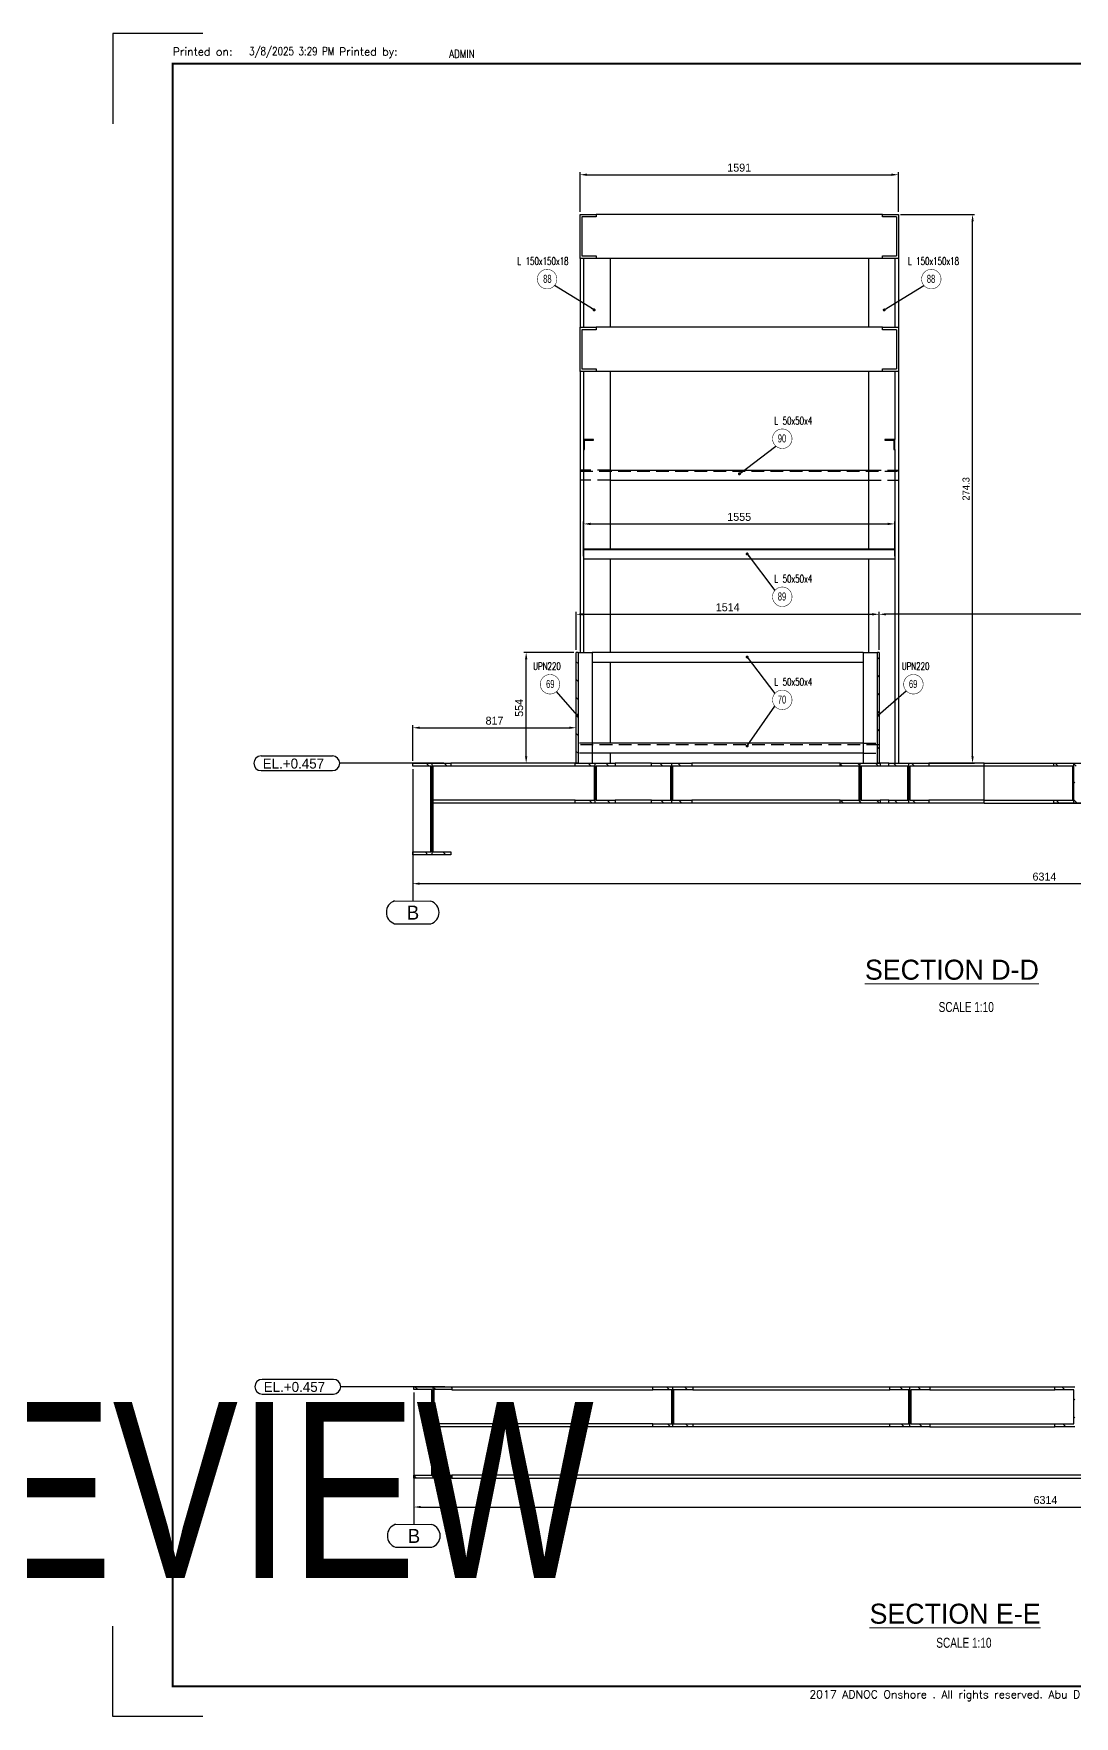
# Model space of a CAD drawing. Header units: millimetres. Extents: x 0 to 16187, y -20471 to 6290.
# Drawn here: x 14089 to 14609, y 5080 to 5921 of the extents above; entities that cross this region are included whole.
import ezdxf
from ezdxf.enums import TextEntityAlignment as Align

# ---------------------------------------------------------------- set-up
doc = ezdxf.new("R2018")
doc.units = ezdxf.units.MM
doc.header["$PDSIZE"] = -1
doc.linetypes.add('DASHED2', pattern=[9.525, 6.35, -3.175])
doc.linetypes.add('HIDDEN', pattern=[9.525, 6.35, -3.175])
doc.layers.add('BORDER1', color=3, linetype='Continuous')
doc.layers.add('BORDER2', color=7, linetype='Continuous')
doc.styles.add('MtXpl_txt_shx', font='txt.shx', dxfattribs={"height": 0.2})
doc.styles.add('ROMANC', font='ROMANC', dxfattribs={"height": 5})
doc.styles.add('ROMAND-1', font='ic-romand.shx')
doc.styles.add('ROMANS', font='ROMANS.shx', dxfattribs={"width": 0.8})
doc.styles.add('ROMANT', font='ROMANT', dxfattribs={"height": 4})
doc.styles.add('SLDTEXTSTYLE0', font='TXT', dxfattribs={"width": 0.75})
doc.styles.add('SLDTEXTSTYLE2', font='TXT', dxfattribs={"width": 0.686449})
doc.dimstyles.new('AM_ISO', dxfattribs={"dimtxt": 3.5, "dimasz": 3.5, "dimexe": 1, "dimexo": 1, "dimgap": 1.5, "dimtad": 1, "dimdsep": 46, "dimtxsty": 'Standard', "dimcen": 0, "dimclrd": 1, "dimclre": 1, "dimclrt": 1, "dimadec": 0, "dimazin": 2, "dimtp": 0.1, "dimtm": 0.1, "dimtfac": 0.71, "dimtdec": 3, "dimtmove": 0, "dimatfit": 3, "dimfxl": 1, "dimlwd": -1, "dimlwe": -1, "dimarcsym": 1})
doc.dimstyles.new('AM_ISO$7', dxfattribs={"dimtxt": 3.5, "dimasz": 3.5, "dimexe": 1, "dimexo": 1, "dimgap": 1.5, "dimtad": 1, "dimtoh": 1, "dimdsep": 46, "dimtxsty": 'Standard', "dimcen": 0, "dimclrd": 1, "dimclre": 1, "dimclrt": 1, "dimadec": 0, "dimazin": 2, "dimtp": 0.1, "dimtm": 0.1, "dimtfac": 0.71, "dimtdec": 3, "dimtmove": 0, "dimatfit": 3, "dimfxl": 1, "dimlwd": -1, "dimlwe": -1, "dimarcsym": 1})
pattern_1 = [(135, (16280.2664, 3651.8845), (-4.490128, -4.490128), [])]
pattern_2 = [(135, (16280.772, 2723.4276), (-4.490128, -4.490128), [])]

# ---------------------------------------------------------------- blocks, each defined once
blk = doc.blocks.new('*D3336')
at = {"color": 1, "linetype": 'ByBlock'}
for p, q in [((14278.77, 5558.07), (14278.77, 5575.84)), ((14360.47, 5558.07), (14360.47, 5575.84)), ((14282.27, 5574.59), (14356.97, 5574.59))]:
    blk.add_line(p, q, dxfattribs=at)
at = {"color": 1}
for points in [[(14282.27, 5575.17), (14282.27, 5574.01), (14278.77, 5574.59)], [(14356.97, 5574.01), (14356.97, 5575.17), (14360.47, 5574.59)]]:
    blk.add_solid(points, dxfattribs=at)
at = {"layer": 'Defpoints', "color": 0}
for p in [(14360.47, 5574.59), (14278.77, 5556.82), (14360.47, 5556.82)]:
    blk.add_point(p, dxfattribs=at)
at = {"color": 1, "insert": (14319.62, 5578.09), "char_height": 4, "attachment_point": 5}
blk.add_mtext('817', dxfattribs=at)
blk = doc.blocks.new('*D3337')
at = {"color": 1, "linetype": 'ByBlock'}
for p, q in [((14359.22, 5612.22), (14334.2, 5612.22)), ((14335.45, 5560.32), (14335.45, 5608.72)), ((14359.22, 5556.82), (14334.2, 5556.82))]:
    blk.add_line(p, q, dxfattribs=at)
at = {"color": 1}
for points in [[(14336.03, 5608.72), (14334.86, 5608.72), (14335.45, 5612.22)], [(14334.86, 5560.32), (14336.03, 5560.32), (14335.45, 5556.82)]]:
    blk.add_solid(points, dxfattribs=at)
at = {"layer": 'Defpoints', "color": 0}
for p in [(14335.45, 5612.22), (14360.47, 5612.22), (14360.47, 5556.82)]:
    blk.add_point(p, dxfattribs=at)
at = {"color": 1, "insert": (14331.95, 5584.52), "char_height": 4, "attachment_point": 5, "rotation": 90}
blk.add_mtext('554', dxfattribs=at)
blk = doc.blocks.new('*D3338')
at = {"color": 1, "linetype": 'ByBlock'}
for p, q in [((14360.47, 5613.47), (14360.47, 5632.53)), ((14363.97, 5631.28), (14508.37, 5631.28)), ((14511.87, 5613.47), (14511.87, 5632.53))]:
    blk.add_line(p, q, dxfattribs=at)
at = {"color": 1}
for points in [[(14363.97, 5631.86), (14363.97, 5630.69), (14360.47, 5631.28)], [(14508.37, 5630.69), (14508.37, 5631.86), (14511.87, 5631.28)]]:
    blk.add_solid(points, dxfattribs=at)
at = {"layer": 'Defpoints', "color": 0}
for p in [(14511.87, 5631.28), (14360.47, 5612.22), (14511.87, 5612.22)]:
    blk.add_point(p, dxfattribs=at)
at = {"color": 1, "insert": (14436.17, 5634.78), "char_height": 4, "attachment_point": 5}
blk.add_mtext('1514', dxfattribs=at)
blk = doc.blocks.new('A$7E9318A251333')
at = {"color": 1}
blk.add_line((13.2, 77.37), (13.2, 11.43), dxfattribs=at)
at = {"color": 1, "ltscale": 0.2}
blk.add_line((4.15, 11.48), (22.25, 11.39), dxfattribs=at)
at = {"color": 1, "linetype": 'Continuous', "lineweight": 25}
blk.add_line((4.14, 0.09), (22.29, 0.01), dxfattribs=at)
at = {"color": 1, "ltscale": 0.2}
for centre, radius, start, end in [((5.98, 5.79), 5.98, 107.86898, 252.02455), ((20.4, 5.69), 5.99, 287.96509, 71.9697)]:
    blk.add_arc(centre, radius, start, end, dxfattribs=at)
at = {"color": 1, "linetype": 'Continuous', "lineweight": 25}
blk.add_text('B', height=7, rotation=359.95368, dxfattribs=at).set_placement((10.17, 2.17))
blk = doc.blocks.new('A$7E9319A1D3A3DF')
at = {"color": 7, "linetype": 'Continuous', "lineweight": 25}
for p, q in [((3.67, 7.35), (39.25, 7.35)), ((3.67, 0), (39.25, 0))]:
    blk.add_line(p, q, dxfattribs=at)
blk.add_line((94.91, 3.67), (42.92, 3.67))
for centre, start, end in [((3.67, 3.67), 90, 270), ((39.25, 3.67), 270, 90)]:
    blk.add_arc(centre, 3.67, start, end, dxfattribs=at)
blk.add_text('EL.+0.457', height=5, dxfattribs=at).set_placement((4.45, 1.05))
blk = doc.blocks.new('*D3339')
at = {"color": 1, "linetype": 'ByBlock'}
for p, q in [((14278.77, 5509.87), (14278.77, 5495.41)), ((14910.17, 5509.87), (14910.17, 5495.41)), ((14282.27, 5496.66), (14906.67, 5496.66))]:
    blk.add_line(p, q, dxfattribs=at)
at = {"color": 1}
for points in [[(14282.27, 5497.25), (14282.27, 5496.08), (14278.77, 5496.66)], [(14906.67, 5496.08), (14906.67, 5497.25), (14910.17, 5496.66)]]:
    blk.add_solid(points, dxfattribs=at)
at = {"layer": 'Defpoints', "color": 0}
for p in [(14278.77, 5511.12), (14910.17, 5511.12), (14910.17, 5496.66)]:
    blk.add_point(p, dxfattribs=at)
at = {"color": 1, "insert": (14594.47, 5500.16), "char_height": 4, "attachment_point": 5}
blk.add_mtext('6314', dxfattribs=at)
blk = doc.blocks.new('*D3340')
at = {"color": 1, "linetype": 'ByBlock'}
for p, q in [((14279.27, 5198.3), (14279.27, 5183.85)), ((14910.67, 5198.3), (14910.67, 5183.85)), ((14282.77, 5185.1), (14907.17, 5185.1))]:
    blk.add_line(p, q, dxfattribs=at)
at = {"color": 1}
for points in [[(14282.77, 5185.69), (14282.77, 5184.52), (14279.27, 5185.1)], [(14907.17, 5184.52), (14907.17, 5185.69), (14910.67, 5185.1)]]:
    blk.add_solid(points, dxfattribs=at)
at = {"layer": 'Defpoints', "color": 0}
for p in [(14279.27, 5199.55), (14910.67, 5199.55), (14910.67, 5185.1)]:
    blk.add_point(p, dxfattribs=at)
at = {"color": 1, "insert": (14594.97, 5188.6), "char_height": 4, "attachment_point": 5}
blk.add_mtext('6314', dxfattribs=at)
blk = doc.blocks.new('*D3363')
at = {"color": 1, "linetype": 'ByBlock'}
for p, q in [((14522.47, 5831.12), (14559.55, 5831.12)), ((14558.55, 5560.32), (14558.55, 5827.62)), ((14522.47, 5556.82), (14559.55, 5556.82))]:
    blk.add_line(p, q, dxfattribs=at)
at = {"color": 1}
for points in [[(14559.13, 5827.62), (14557.97, 5827.62), (14558.55, 5831.12)], [(14557.97, 5560.32), (14559.13, 5560.32), (14558.55, 5556.82)]]:
    blk.add_solid(points, dxfattribs=at)
at = {"layer": 'Defpoints', "color": 0}
for p in [(14521.47, 5831.12), (14558.55, 5831.12), (14521.47, 5556.82)]:
    blk.add_point(p, dxfattribs=at)
at = {"color": 1, "insert": (14555.3, 5693.97), "char_height": 3.5, "attachment_point": 5, "rotation": 90}
blk.add_mtext('274.3', dxfattribs=at)
blk = doc.blocks.new('*D3377')
at = {"color": 1, "linetype": 'ByBlock'}
for p, q in [((14511.87, 5613.47), (14511.87, 5632.53)), ((14906.67, 5631.28), (14515.37, 5631.28)), ((14910.17, 5558.07), (14910.17, 5632.53))]:
    blk.add_line(p, q, dxfattribs=at)
at = {"color": 1}
for points in [[(14515.37, 5631.86), (14515.37, 5630.69), (14511.87, 5631.28)], [(14906.67, 5630.69), (14906.67, 5631.86), (14910.17, 5631.28)]]:
    blk.add_solid(points, dxfattribs=at)
at = {"layer": 'Defpoints', "color": 0}
for p in [(14511.87, 5631.28), (14511.87, 5612.22), (14910.17, 5556.82)]:
    blk.add_point(p, dxfattribs=at)
at = {"color": 1, "insert": (14711.02, 5634.78), "char_height": 4, "attachment_point": 5}
blk.add_mtext('3983', dxfattribs=at)
blk = doc.blocks.new('*D3653')
at = {"color": 1, "linetype": 'ByBlock'}
for p, q in [((14364.17, 5660.27), (14364.17, 5677.71)), ((14519.67, 5660.27), (14519.67, 5677.71)), ((14367.67, 5676.46), (14516.17, 5676.46))]:
    blk.add_line(p, q, dxfattribs=at)
at = {"color": 1}
for points in [[(14367.67, 5677.05), (14367.67, 5675.88), (14364.17, 5676.46)], [(14516.17, 5675.88), (14516.17, 5677.05), (14519.67, 5676.46)]]:
    blk.add_solid(points, dxfattribs=at)
at = {"layer": 'Defpoints', "color": 0}
for p in [(14519.67, 5676.46), (14364.17, 5659.02), (14519.67, 5659.02)]:
    blk.add_point(p, dxfattribs=at)
at = {"color": 1, "insert": (14441.92, 5679.96), "char_height": 4, "attachment_point": 5}
blk.add_mtext('1555', dxfattribs=at)
blk = doc.blocks.new('*D3654')
at = {"color": 1, "linetype": 'ByBlock'}
for p, q in [((14362.37, 5832.37), (14362.37, 5852.24)), ((14365.87, 5850.99), (14517.97, 5850.99)), ((14521.47, 5832.37), (14521.47, 5852.24))]:
    blk.add_line(p, q, dxfattribs=at)
at = {"color": 1}
for points in [[(14365.87, 5851.58), (14365.87, 5850.41), (14362.37, 5850.99)], [(14517.97, 5850.41), (14517.97, 5851.58), (14521.47, 5850.99)]]:
    blk.add_solid(points, dxfattribs=at)
at = {"layer": 'Defpoints', "color": 0}
for p in [(14521.47, 5850.99), (14362.37, 5831.12), (14521.47, 5831.12)]:
    blk.add_point(p, dxfattribs=at)
at = {"color": 1, "insert": (14441.92, 5854.49), "char_height": 4, "attachment_point": 5}
blk.add_mtext('1591', dxfattribs=at)
blk = doc.blocks.new('*U609')
at = {"layer": 'BORDER1', "color": 154, "true_color": 0x1859a9, "const_width": 1}
blk.add_lwpolyline([(1.81, 811), (1144, 811), (1144, 0), (0, 0), (0, 811)], close=True, dxfattribs=at)
at = {"layer": 'BORDER2'}
for points in [[(15, 826), (-30, 826), (-30, 781)], [(15, -15), (-30, -15), (-30, 30)]]:
    blk.add_lwpolyline(points, dxfattribs=at)
at = {"layer": 'BORDER2', "style": 'ROMANS'}
blk.add_text('Printed on:                 Printed by:', height=4, dxfattribs=at).set_placement((0, 815))
at = {"layer": 'BORDER2', "color": 154, "true_color": 0x1859a9, "style": 'ROMANS'}
blk.add_text('2017 ADNOC Onshore . All rights reserved. Abu Dhabi Company for Onshore Petroleum Operations Ltd. Restricted Circulation', height=4, dxfattribs=at).set_placement((489.5, -2), align=Align.TOP_CENTER)
at = {"layer": 'BORDER2', "char_height": 4, "attachment_point": 7, "style": 'ROMANS'}
for s, insert in [('3/8/2025 3:29 PM', (38.14, 813.89)), ('ADMIN', (138.14, 813.89))]:
    blk.add_mtext(s, dxfattribs=dict(at, insert=insert))
at = {"layer": 'BORDER2', "flags": 8}
for tag, height, style, p in [('REV-A', 3.24, 'ROMANS', (986.93, 140.25)), ('RE-A', 8.06, 'ROMANT', (1084.63, 7.17))]:
    blk.add_attdef(tag, text='', height=height, dxfattribs=dict(at, style=style)).set_placement(p, align=Align.CENTER)
at = {"layer": 'BORDER2', "style": 'ROMANS', "width": 3.830216}
blk.add_attdef('DATE-A', text='', height=3.24, dxfattribs=at).set_placement((995.51, 140.25), (1008.51, 140.25), align=Align.FIT)
at = {"layer": 'BORDER2'}
for tag, height, style, p in [('DRN-A', 3.24, 'ROMANS', (1018.38, 140.25)), ('CHD-A', 3.24, 'ROMANS', (1032.35, 140.25)), ('APD-A', 3.24, 'ROMANS', (1046.64, 140.25)), ('CONS_CONT_VEND', 4.2, 'ROMANC', (1061.39, 72.83))]:
    blk.add_attdef(tag, text='', height=height, dxfattribs=dict(at, style=style)).set_placement(p, align=Align.CENTER)
at = {"layer": 'BORDER2', "style": 'ROMANS', "width": 0.8}
for tag, p, height in [('1:X', (997.23, 122.55), 3.5), ('LOC', (1042.74, 122.55), 3.5), ('PROJ_NO', (1118.64, 122.55), 3.5), ('CONS_DRG_NO', (1011, 63), 3)]:
    blk.add_attdef(tag, p, '', height=height, dxfattribs=at)
at = {"layer": 'BORDER2', "lineweight": 30, "width": 0.8, "flags": 104}
blk.add_attdef('COMMENTS-A', text='', height=2.2, dxfattribs=at).set_placement((1055.21, 142.07), align=Align.MIDDLE_LEFT)
at = {"layer": 'BORDER2', "style": 'ROMANS', "width": 0.8}
for tag, p in [('PROJECT_TITLE_1', (1061.07, 55.35)), ('PROJECT_TITLE_2', (1061.07, 49.3))]:
    blk.add_attdef(tag, text='', height=3.5, dxfattribs=at).set_placement(p, align=Align.MIDDLE)
at = {"layer": 'BORDER2', "style": 'ROMANT', "width": 0.8}
for tag, p in [('DRG_TITLE_1', (1061.07, 36.31)), ('DRG_TITLE_2', (1061.07, 28.31)), ('DRG_TITLE_3', (1061.07, 20.31))]:
    blk.add_attdef(tag, text='', height=5, dxfattribs=at).set_placement(p, align=Align.CENTER)
at = {"layer": 'BORDER2', "style": 'ROMANT'}
for tag, p in [('AR', (995, 7.17)), ('PA', (1011.74, 7.17)), ('DC', (1028.45, 7.17)), ('TS', (1120.84, 7.17))]:
    blk.add_attdef(tag, p, '', height=8.06, dxfattribs=at)
for tag, p in [('SRNO', (1074.7, 7.17)), ('SH', (1115.8, 7.18))]:
    blk.add_attdef(tag, text='', height=8.06, dxfattribs=at).set_placement(p, align=Align.RIGHT)
at = {"layer": 'BORDER2', "style": 'ROMANS', "flags": 2}
blk.add_attdef('TB_VERSION', text='', height=2, dxfattribs=at).set_placement((1, -1), align=Align.TOP_LEFT)

msp = doc.modelspace()

# ---------------------------------------------------------------- hatches: boundary and pattern name
at = {"linetype": 'Continuous', "lineweight": 18}
h = msp.add_hatch(dxfattribs=at)
h.set_pattern_fill('ANSI31', scale=2, angle=90, style=0)
h.set_pattern_definition(pattern_1)
h.paths.add_polyline_path([(14361.36717, 5556.81509), (14361.36717, 5612.21509), (14360.46717, 5612.21509), (14360.46717, 5556.81509)], flags=0)
h = msp.add_hatch(dxfattribs=at)
h.set_pattern_fill('ANSI31', scale=2, angle=90, style=0)
h.set_pattern_definition(pattern_1)
h.paths.add_polyline_path([(14511.86717, 5556.81509), (14511.86717, 5612.21509), (14510.96717, 5612.21509), (14510.96717, 5556.81509)], flags=0)
h = msp.add_hatch(dxfattribs=at)
h.set_pattern_fill('ANSI31', scale=2, angle=90, style=0)
h.set_pattern_definition(pattern_1)
h.paths.add_polyline_path([(14278.76717, 5511.11509), (14288.28717, 5511.11509), (14288.28717, 5556.81509), (14278.76717, 5556.81509), (14278.76717, 5555.36509), (14287.83717, 5555.36509), (14287.83717, 5512.56509), (14278.76717, 5512.56509)], flags=0)
h = msp.add_hatch(dxfattribs=at)
h.set_pattern_fill('ANSI31', scale=2, angle=90, style=0)
h.set_pattern_definition(pattern_1)
h.paths.add_polyline_path([(14297.80717, 5511.11509), (14297.80717, 5512.56509), (14288.73717, 5512.56509), (14288.73717, 5555.36509), (14297.80717, 5555.36509), (14297.80717, 5556.81509), (14288.28717, 5556.81509), (14288.28717, 5511.11509)], flags=0)
h = msp.add_hatch(dxfattribs=at)
h.set_pattern_fill('ANSI31', scale=2, angle=90, style=0)
h.set_pattern_definition(pattern_1)
h.paths.add_polyline_path([(14359.96717, 5536.81509), (14369.96717, 5536.81509), (14369.96717, 5556.81509), (14359.96717, 5556.81509), (14359.96717, 5555.31509), (14369.51717, 5555.31509), (14369.51717, 5538.31509), (14359.96717, 5538.31509)], flags=0)
h = msp.add_hatch(dxfattribs=at)
h.set_pattern_fill('ANSI31', scale=2, angle=90, style=0)
h.set_pattern_definition(pattern_1)
h.paths.add_polyline_path([(14369.96717, 5536.81509), (14379.96717, 5536.81509), (14379.96717, 5538.31509), (14370.41717, 5538.31509), (14370.41717, 5555.31509), (14379.96717, 5555.31509), (14379.96717, 5556.81509), (14369.96717, 5556.81509)], flags=0)
h = msp.add_hatch(dxfattribs=at)
h.set_pattern_fill('ANSI31', scale=2, angle=90, style=0)
h.set_pattern_definition(pattern_1)
h.paths.add_polyline_path([(14407.71717, 5555.31509), (14407.71717, 5538.31509), (14398.16717, 5538.31509), (14398.16717, 5536.81509), (14408.16717, 5536.81509), (14408.16717, 5556.81509), (14398.16717, 5556.81509), (14398.16717, 5555.31509)], flags=0)
h = msp.add_hatch(dxfattribs=at)
h.set_pattern_fill('ANSI31', scale=2, angle=90, style=0)
h.set_pattern_definition(pattern_1)
h.paths.add_polyline_path([(14418.16717, 5556.81509), (14408.16717, 5556.81509), (14408.16717, 5536.81509), (14418.16717, 5536.81509), (14418.16717, 5538.31509), (14408.61717, 5538.31509), (14408.61717, 5555.31509), (14418.16717, 5555.31509)], flags=0)
h = msp.add_hatch(dxfattribs=at)
h.set_pattern_fill('ANSI31', scale=2, angle=90, style=0)
h.set_pattern_definition(pattern_1)
h.paths.add_polyline_path([(14502.36717, 5556.81509), (14492.36717, 5556.81509), (14492.36717, 5555.31509), (14501.91717, 5555.31509), (14501.91717, 5538.31509), (14492.36717, 5538.31509), (14492.36717, 5536.81509), (14502.36717, 5536.81509)], flags=0)
h = msp.add_hatch(dxfattribs=at)
h.set_pattern_fill('ANSI31', scale=2, angle=90, style=0)
h.set_pattern_definition(pattern_1)
h.paths.add_polyline_path([(14512.36717, 5556.81509), (14502.36717, 5556.81509), (14502.36717, 5536.81509), (14512.36717, 5536.81509), (14512.36717, 5538.31509), (14502.81717, 5538.31509), (14502.81717, 5555.31509), (14512.36717, 5555.31509)], flags=0)
h = msp.add_hatch(dxfattribs=at)
h.set_pattern_fill('ANSI31', scale=2, angle=90, style=0)
h.set_pattern_definition(pattern_1)
h.paths.add_polyline_path([(14526.21717, 5555.31509), (14526.21717, 5538.31509), (14516.66717, 5538.31509), (14516.66717, 5536.81509), (14526.66717, 5536.81509), (14526.66717, 5556.81509), (14516.66717, 5556.81509), (14516.66717, 5555.31509)], flags=0)
h = msp.add_hatch(dxfattribs=at)
h.set_pattern_fill('ANSI31', scale=2, angle=90, style=0)
h.set_pattern_definition(pattern_1)
h.paths.add_polyline_path([(14536.66717, 5556.81509), (14526.66717, 5556.81509), (14526.66717, 5536.81509), (14536.66717, 5536.81509), (14536.66717, 5538.31509), (14527.11717, 5538.31509), (14527.11717, 5555.31509), (14536.66717, 5555.31509)], flags=0)
h = msp.add_hatch(dxfattribs=at)
h.set_pattern_fill('ANSI31', scale=2, angle=90, style=0)
h.set_pattern_definition(pattern_1)
h.paths.add_polyline_path([(14608.71717, 5555.31509), (14608.71717, 5538.31509), (14599.16717, 5538.31509), (14599.16717, 5536.81509), (14609.16717, 5536.81509), (14609.16717, 5556.81509), (14599.16717, 5556.81509), (14599.16717, 5555.31509)], flags=0)
h = msp.add_hatch(dxfattribs=at)
h.set_pattern_fill('ANSI31', scale=2, angle=90, style=0)
h.set_pattern_definition(pattern_1)
h.paths.add_polyline_path([(14619.16717, 5556.81509), (14609.16717, 5556.81509), (14609.16717, 5536.81509), (14619.16717, 5536.81509), (14619.16717, 5538.31509), (14609.61717, 5538.31509), (14609.61717, 5555.31509), (14619.16717, 5555.31509)], flags=0)
h = msp.add_hatch(dxfattribs=at)
h.set_pattern_fill('ANSI31', scale=2, angle=90, style=0)
h.set_pattern_definition(pattern_2)
h.paths.add_polyline_path([(14279.27249, 5199.55457), (14288.79249, 5199.55457), (14288.79249, 5245.25457), (14279.27249, 5245.25457), (14279.27249, 5243.80457), (14288.34249, 5243.80457), (14288.34249, 5201.00457), (14279.27249, 5201.00457)], flags=0)
h = msp.add_hatch(dxfattribs=at)
h.set_pattern_fill('ANSI31', scale=2, angle=90, style=0)
h.set_pattern_definition(pattern_2)
h.paths.add_polyline_path([(14298.31249, 5199.55457), (14298.31249, 5201.00457), (14289.24249, 5201.00457), (14289.24249, 5243.80457), (14298.31249, 5243.80457), (14298.31249, 5245.25457), (14288.79249, 5245.25457), (14288.79249, 5199.55457)], flags=0)
h = msp.add_hatch(dxfattribs=at)
h.set_pattern_fill('ANSI31', scale=2, angle=90, style=0)
h.set_pattern_definition(pattern_2)
h.paths.add_polyline_path([(14408.22249, 5243.75457), (14408.22249, 5226.75457), (14398.67249, 5226.75457), (14398.67249, 5225.25457), (14408.67249, 5225.25457), (14408.67249, 5245.25457), (14398.67249, 5245.25457), (14398.67249, 5243.75457)], flags=0)
h = msp.add_hatch(dxfattribs=at)
h.set_pattern_fill('ANSI31', scale=2, angle=90, style=0)
h.set_pattern_definition(pattern_2)
h.paths.add_polyline_path([(14418.67249, 5245.25457), (14408.67249, 5245.25457), (14408.67249, 5225.25457), (14418.67249, 5225.25457), (14418.67249, 5226.75457), (14409.12249, 5226.75457), (14409.12249, 5243.75457), (14418.67249, 5243.75457)], flags=0)
h = msp.add_hatch(dxfattribs=at)
h.set_pattern_fill('ANSI31', scale=2, angle=90, style=0)
h.set_pattern_definition(pattern_2)
h.paths.add_polyline_path([(14526.72249, 5243.75457), (14526.72249, 5226.75457), (14517.17249, 5226.75457), (14517.17249, 5225.25457), (14527.17249, 5225.25457), (14527.17249, 5245.25457), (14517.17249, 5245.25457), (14517.17249, 5243.75457)], flags=0)
h = msp.add_hatch(dxfattribs=at)
h.set_pattern_fill('ANSI31', scale=2, angle=90, style=0)
h.set_pattern_definition(pattern_2)
h.paths.add_polyline_path([(14537.17249, 5245.25457), (14527.17249, 5245.25457), (14527.17249, 5225.25457), (14537.17249, 5225.25457), (14537.17249, 5226.75457), (14527.62249, 5226.75457), (14527.62249, 5243.75457), (14537.17249, 5243.75457)], flags=0)
h = msp.add_hatch(dxfattribs=at)
h.set_pattern_fill('ANSI31', scale=2, angle=90, style=0)
h.set_pattern_definition(pattern_2)
h.paths.add_polyline_path([(14609.22249, 5243.75457), (14609.22249, 5226.75457), (14599.67249, 5226.75457), (14599.67249, 5225.25457), (14609.67249, 5225.25457), (14609.67249, 5245.25457), (14599.67249, 5245.25457), (14599.67249, 5243.75457)], flags=0)

# ---------------------------------------------------------------- linework, layer by layer
at = {"color": 7, "linetype": 'Continuous', "lineweight": 25}
for p, q in [((14362.36717, 5831.11509), (14370.36717, 5831.11509)), ((14362.36717, 5809.11509), (14362.36717, 5831.11509)), ((14370.36717, 5829.86509), (14363.26717, 5829.86509)), ((14363.26717, 5829.86509), (14363.26717, 5810.36509)), ((14370.36717, 5831.11509), (14370.36717, 5829.86509)), ((14513.46717, 5831.11509), (14370.36717, 5831.11509)), ((14513.46717, 5829.86509), (14513.46717, 5831.11509)), ((14513.46717, 5831.11509), (14521.46717, 5831.11509)), ((14520.56717, 5829.86509), (14513.46717, 5829.86509)), ((14520.56717, 5829.86509), (14520.56717, 5810.36509)), ((14521.46717, 5831.11509), (14521.46717, 5809.11509)), ((14370.36717, 5809.11509), (14362.36717, 5809.11509)), ((14362.36717, 5809.11509), (14362.36717, 5774.71509)), ((14363.26717, 5810.36509), (14370.36717, 5810.36509)), ((14364.16717, 5809.11509), (14364.16717, 5774.71509)), ((14370.36717, 5810.36509), (14370.36717, 5809.11509)), ((14513.46717, 5809.11509), (14370.36717, 5809.11509)), ((14377.36717, 5809.11509), (14377.36717, 5774.71509)), ((14506.46717, 5809.11509), (14506.46717, 5774.71509)), ((14513.46717, 5810.36509), (14520.56717, 5810.36509)), ((14513.46717, 5809.11509), (14513.46717, 5810.36509)), ((14521.46717, 5809.11509), (14513.46717, 5809.11509)), ((14519.66717, 5809.11509), (14519.66717, 5774.71509)), ((14521.46717, 5809.11509), (14521.46717, 5774.71509)), ((14362.36717, 5774.71509), (14370.36717, 5774.71509)), ((14362.36717, 5752.71509), (14362.36717, 5774.71509)), ((14370.36717, 5773.46509), (14363.26717, 5773.46509)), ((14363.26717, 5773.46509), (14363.26717, 5753.96509)), ((14370.36717, 5774.71509), (14370.36717, 5773.46509)), ((14513.46717, 5774.71509), (14370.36717, 5774.71509)), ((14513.46717, 5773.46509), (14513.46717, 5774.71509)), ((14513.46717, 5774.71509), (14521.46717, 5774.71509)), ((14520.56717, 5773.46509), (14513.46717, 5773.46509)), ((14520.56717, 5773.46509), (14520.56717, 5753.96509)), ((14521.46717, 5774.71509), (14521.46717, 5752.71509)), ((14370.36717, 5752.71509), (14362.36717, 5752.71509)), ((14362.36717, 5752.71509), (14362.36717, 5612.21509)), ((14363.26717, 5753.96509), (14370.36717, 5753.96509)), ((14364.16717, 5752.71509), (14364.16717, 5718.71509)), ((14370.36717, 5753.96509), (14370.36717, 5752.71509)), ((14513.46717, 5752.71509), (14370.36717, 5752.71509)), ((14377.36717, 5752.71509), (14377.36717, 5664.01509)), ((14506.46717, 5752.71509), (14506.46717, 5664.01509)), ((14513.46717, 5753.96509), (14520.56717, 5753.96509)), ((14513.46717, 5752.71509), (14513.46717, 5753.96509)), ((14521.46717, 5752.71509), (14513.46717, 5752.71509)), ((14519.66717, 5752.71509), (14519.66717, 5718.71509)), ((14521.46717, 5752.71509), (14521.46717, 5556.81509)), ((14369.16717, 5718.71509), (14364.16717, 5718.71509)), ((14364.16717, 5718.71509), (14364.16717, 5713.71509)), ((14364.16717, 5713.71509), (14364.56717, 5713.71509)), ((14364.16717, 5713.71509), (14364.16717, 5612.21509)), ((14364.56717, 5718.31509), (14369.16717, 5718.31509)), ((14364.56717, 5713.71509), (14364.56717, 5718.31509)), ((14369.16717, 5718.31509), (14369.16717, 5718.71509)), ((14519.66717, 5718.71509), (14514.66717, 5718.71509)), ((14514.66717, 5718.71509), (14514.66717, 5718.31509)), ((14514.66717, 5718.31509), (14519.26717, 5718.31509)), ((14519.26717, 5718.31509), (14519.26717, 5713.71509)), ((14519.26717, 5713.71509), (14519.66717, 5713.71509)), ((14519.66717, 5713.71509), (14519.66717, 5718.71509)), ((14519.66717, 5713.71509), (14519.66717, 5556.81509)), ((14376.86717, 5703.31509), (14505.96717, 5703.31509)), ((14377.36717, 5703.31509), (14506.46717, 5703.31509)), ((14377.36717, 5698.31509), (14506.46717, 5698.31509)), ((14364.16717, 5664.01509), (14519.66717, 5664.01509)), ((14364.16717, 5663.61509), (14519.66717, 5663.61509)), ((14364.16717, 5659.01509), (14519.66717, 5659.01509)), ((14377.36717, 5659.01509), (14377.36717, 5612.21509)), ((14506.46717, 5659.01509), (14506.46717, 5612.21509)), ((14360.46717, 5556.81509), (14360.46717, 5612.21509)), ((14361.36717, 5612.21509), (14360.46717, 5612.21509)), ((14361.36717, 5612.21509), (14361.36717, 5556.81509)), ((14361.36717, 5612.21509), (14368.46717, 5612.21509)), ((14368.46717, 5612.21509), (14368.46717, 5556.81509)), ((14503.86717, 5612.21509), (14368.46717, 5612.21509)), ((14503.86717, 5612.21509), (14503.86717, 5556.81509)), ((14503.86717, 5612.21509), (14510.96717, 5612.21509)), ((14510.96717, 5556.81509), (14510.96717, 5612.21509)), ((14511.86717, 5612.21509), (14510.96717, 5612.21509)), ((14511.86717, 5612.21509), (14511.86717, 5556.81509)), ((14503.86717, 5607.21509), (14368.46717, 5607.21509)), ((14377.36717, 5607.21509), (14377.36717, 5566.81509)), ((14503.86717, 5566.81509), (14368.46717, 5566.81509)), ((14503.86717, 5561.81509), (14368.46717, 5561.81509)), ((14377.36717, 5561.81509), (14377.36717, 5556.81509)), ((14278.76717, 5555.36509), (14278.76717, 5556.81509)), ((14278.76717, 5556.81509), (14288.28717, 5556.81509)), ((14287.83717, 5555.36509), (14278.76717, 5555.36509)), ((14287.83717, 5512.56509), (14287.83717, 5555.36509)), ((14288.28717, 5556.81509), (14288.28717, 5511.11509)), ((14288.28717, 5556.81509), (14297.80717, 5556.81509)), ((14297.80717, 5555.36509), (14288.73717, 5555.36509)), ((14288.73717, 5555.36509), (14288.73717, 5512.56509)), ((14297.80717, 5555.31509), (14288.73717, 5555.31509)), ((14297.80717, 5556.81509), (14297.80717, 5555.36509)), ((14359.96717, 5556.81509), (14297.80717, 5556.81509)), ((14297.80717, 5555.31509), (14297.80717, 5555.36509)), ((14359.96717, 5555.31509), (14297.80717, 5555.31509)), ((14359.96717, 5555.31509), (14359.96717, 5556.81509)), ((14359.96717, 5556.81509), (14369.96717, 5556.81509)), ((14369.51717, 5555.31509), (14359.96717, 5555.31509)), ((14361.36717, 5556.81509), (14360.46717, 5556.81509)), ((14369.51717, 5538.31509), (14369.51717, 5555.31509)), ((14369.96717, 5536.81509), (14369.96717, 5556.81509)), ((14369.96717, 5556.81509), (14379.96717, 5556.81509)), ((14379.96717, 5555.31509), (14370.41717, 5555.31509)), ((14370.41717, 5555.31509), (14370.41717, 5538.31509)), ((14379.96717, 5556.81509), (14379.96717, 5555.31509)), ((14398.16717, 5556.81509), (14379.96717, 5556.81509)), ((14398.16717, 5555.31509), (14379.96717, 5555.31509)), ((14398.16717, 5555.31509), (14398.16717, 5556.81509)), ((14398.16717, 5556.81509), (14408.16717, 5556.81509)), ((14407.71717, 5555.31509), (14398.16717, 5555.31509)), ((14407.71717, 5538.31509), (14407.71717, 5555.31509)), ((14408.16717, 5536.81509), (14408.16717, 5556.81509)), ((14408.16717, 5556.81509), (14418.16717, 5556.81509)), ((14418.16717, 5555.31509), (14408.61717, 5555.31509)), ((14408.61717, 5555.31509), (14408.61717, 5538.31509)), ((14418.16717, 5556.81509), (14418.16717, 5555.31509)), ((14492.36717, 5556.81509), (14418.16717, 5556.81509)), ((14492.36717, 5555.31509), (14418.16717, 5555.31509)), ((14492.36717, 5555.31509), (14492.36717, 5556.81509)), ((14492.36717, 5556.81509), (14502.36717, 5556.81509)), ((14501.91717, 5555.31509), (14492.36717, 5555.31509)), ((14501.91717, 5538.31509), (14501.91717, 5555.31509)), ((14502.36717, 5536.81509), (14502.36717, 5556.81509)), ((14502.36717, 5556.81509), (14512.36717, 5556.81509)), ((14512.36717, 5555.31509), (14502.81717, 5555.31509)), ((14502.81717, 5555.31509), (14502.81717, 5538.31509)), ((14511.86717, 5556.81509), (14510.96717, 5556.81509)), ((14512.36717, 5556.81509), (14512.36717, 5555.31509)), ((14516.66717, 5556.81509), (14512.36717, 5556.81509)), ((14516.66717, 5555.31509), (14512.36717, 5555.31509)), ((14516.66717, 5555.31509), (14516.66717, 5556.81509)), ((14516.66717, 5556.81509), (14526.66717, 5556.81509)), ((14526.21717, 5555.31509), (14516.66717, 5555.31509)), ((14526.21717, 5538.31509), (14526.21717, 5555.31509)), ((14526.66717, 5556.81509), (14536.66717, 5556.81509)), ((14526.66717, 5536.81509), (14526.66717, 5556.81509)), ((14536.66717, 5555.31509), (14527.11717, 5555.31509)), ((14527.11717, 5555.31509), (14527.11717, 5538.31509)), ((14536.66717, 5556.81509), (14536.66717, 5555.31509)), ((14564.26717, 5556.81509), (14536.66717, 5556.81509)), ((14564.26717, 5555.31509), (14536.66717, 5555.31509)), ((14564.26717, 5555.31509), (14564.26717, 5556.81509)), ((14564.26717, 5538.31509), (14564.26717, 5555.31509)), ((14599.16717, 5555.31509), (14599.16717, 5556.81509)), ((14599.16717, 5556.81509), (14609.16717, 5556.81509)), ((14608.71717, 5555.31509), (14599.16717, 5555.31509)), ((14608.71717, 5538.31509), (14608.71717, 5555.31509)), ((14609.16717, 5556.81509), (14619.16717, 5556.81509)), ((14609.16717, 5536.81509), (14609.16717, 5556.81509)), ((14359.96717, 5538.31509), (14288.73717, 5538.31509)), ((14359.96717, 5536.81509), (14288.73717, 5536.81509)), ((14359.96717, 5536.81509), (14359.96717, 5538.31509)), ((14359.96717, 5538.31509), (14369.51717, 5538.31509)), ((14369.96717, 5536.81509), (14359.96717, 5536.81509)), ((14379.96717, 5536.81509), (14369.96717, 5536.81509)), ((14370.41717, 5538.31509), (14379.96717, 5538.31509)), ((14379.96717, 5538.31509), (14379.96717, 5536.81509)), ((14398.16717, 5538.31509), (14379.96717, 5538.31509)), ((14398.16717, 5536.81509), (14379.96717, 5536.81509)), ((14398.16717, 5536.81509), (14398.16717, 5538.31509)), ((14398.16717, 5538.31509), (14407.71717, 5538.31509)), ((14408.16717, 5536.81509), (14398.16717, 5536.81509)), ((14418.16717, 5536.81509), (14408.16717, 5536.81509)), ((14408.61717, 5538.31509), (14418.16717, 5538.31509)), ((14418.16717, 5538.31509), (14418.16717, 5536.81509)), ((14492.36717, 5538.31509), (14418.16717, 5538.31509)), ((14492.36717, 5536.81509), (14418.16717, 5536.81509)), ((14492.36717, 5538.31509), (14501.91717, 5538.31509)), ((14492.36717, 5536.81509), (14492.36717, 5538.31509)), ((14502.36717, 5536.81509), (14492.36717, 5536.81509)), ((14512.36717, 5536.81509), (14502.36717, 5536.81509)), ((14502.81717, 5538.31509), (14512.36717, 5538.31509)), ((14512.36717, 5538.31509), (14512.36717, 5536.81509)), ((14516.66717, 5538.31509), (14512.36717, 5538.31509)), ((14516.66717, 5536.81509), (14512.36717, 5536.81509)), ((14516.66717, 5538.31509), (14526.21717, 5538.31509)), ((14516.66717, 5536.81509), (14516.66717, 5538.31509)), ((14526.66717, 5536.81509), (14516.66717, 5536.81509)), ((14536.66717, 5536.81509), (14526.66717, 5536.81509)), ((14527.11717, 5538.31509), (14536.66717, 5538.31509)), ((14536.66717, 5538.31509), (14536.66717, 5536.81509)), ((14564.26717, 5538.31509), (14536.66717, 5538.31509)), ((14564.26717, 5536.81509), (14536.66717, 5536.81509)), ((14564.26717, 5536.81509), (14564.26717, 5538.31509)), ((14599.16717, 5536.81509), (14599.16717, 5538.31509)), ((14599.16717, 5538.31509), (14608.71717, 5538.31509)), ((14609.16717, 5536.81509), (14599.16717, 5536.81509)), ((14619.16717, 5536.81509), (14609.16717, 5536.81509)), ((14278.76717, 5511.11509), (14278.76717, 5512.56509)), ((14278.76717, 5512.56509), (14287.83717, 5512.56509)), ((14288.28717, 5511.11509), (14278.76717, 5511.11509)), ((14297.80717, 5511.11509), (14288.28717, 5511.11509)), ((14288.73717, 5512.56509), (14297.80717, 5512.56509)), ((14297.80717, 5512.56509), (14297.80717, 5511.11509)), ((14279.27249, 5243.80457), (14279.27249, 5245.25457)), ((14279.27249, 5245.25457), (14288.79249, 5245.25457)), ((14288.34249, 5243.80457), (14279.27249, 5243.80457)), ((14288.34249, 5201.00457), (14288.34249, 5243.80457)), ((14288.79249, 5245.25457), (14288.79249, 5199.55457)), ((14288.79249, 5245.25457), (14298.31249, 5245.25457)), ((14298.31249, 5243.80457), (14289.24249, 5243.80457)), ((14289.24249, 5243.80457), (14289.24249, 5201.00457)), ((14298.31249, 5245.25457), (14298.31249, 5243.80457)), ((14398.67249, 5243.75457), (14398.67249, 5245.25457)), ((14398.67249, 5245.25457), (14408.67249, 5245.25457)), ((14408.22249, 5243.75457), (14398.67249, 5243.75457)), ((14408.22249, 5226.75457), (14408.22249, 5243.75457)), ((14408.67249, 5225.25457), (14408.67249, 5245.25457)), ((14408.67249, 5245.25457), (14418.67249, 5245.25457)), ((14418.67249, 5243.75457), (14409.12249, 5243.75457)), ((14409.12249, 5243.75457), (14409.12249, 5226.75457)), ((14418.67249, 5245.25457), (14418.67249, 5243.75457)), ((14517.17249, 5243.75457), (14517.17249, 5245.25457)), ((14517.17249, 5245.25457), (14527.17249, 5245.25457)), ((14526.72249, 5243.75457), (14517.17249, 5243.75457)), ((14526.72249, 5226.75457), (14526.72249, 5243.75457)), ((14527.17249, 5245.25457), (14537.17249, 5245.25457)), ((14527.17249, 5225.25457), (14527.17249, 5245.25457)), ((14537.17249, 5243.75457), (14527.62249, 5243.75457)), ((14527.62249, 5243.75457), (14527.62249, 5226.75457)), ((14537.17249, 5245.25457), (14537.17249, 5243.75457)), ((14599.67249, 5243.75457), (14599.67249, 5245.25457)), ((14599.67249, 5245.25457), (14609.67249, 5245.25457)), ((14609.22249, 5243.75457), (14599.67249, 5243.75457)), ((14609.22249, 5226.75457), (14609.22249, 5243.75457)), ((14398.67249, 5226.75457), (14408.22249, 5226.75457)), ((14398.67249, 5225.25457), (14398.67249, 5226.75457)), ((14408.67249, 5225.25457), (14398.67249, 5225.25457)), ((14418.67249, 5225.25457), (14408.67249, 5225.25457)), ((14409.12249, 5226.75457), (14418.67249, 5226.75457)), ((14418.67249, 5226.75457), (14418.67249, 5225.25457)), ((14517.17249, 5225.25457), (14517.17249, 5226.75457)), ((14517.17249, 5226.75457), (14526.72249, 5226.75457)), ((14527.17249, 5225.25457), (14517.17249, 5225.25457)), ((14537.17249, 5225.25457), (14527.17249, 5225.25457)), ((14527.62249, 5226.75457), (14537.17249, 5226.75457)), ((14537.17249, 5226.75457), (14537.17249, 5225.25457)), ((14599.67249, 5226.75457), (14609.22249, 5226.75457)), ((14599.67249, 5225.25457), (14599.67249, 5226.75457)), ((14609.67249, 5225.25457), (14599.67249, 5225.25457)), ((14279.27249, 5199.55457), (14279.27249, 5201.00457)), ((14279.27249, 5201.00457), (14288.34249, 5201.00457)), ((14288.79249, 5199.55457), (14279.27249, 5199.55457)), ((14298.31249, 5199.55457), (14288.79249, 5199.55457)), ((14289.24249, 5201.00457), (14298.31249, 5201.00457)), ((14298.31249, 5201.00457), (14298.31249, 5199.55457))]:
    msp.add_line(p, q, dxfattribs=at)
at = {"color": 2, "linetype": 'HIDDEN'}
for p, q in [((14377.36717, 5703.31509), (14362.36717, 5703.31509)), ((14362.36717, 5702.81509), (14521.46717, 5702.81509)), ((14506.46717, 5703.31509), (14521.46717, 5703.31509)), ((14377.36717, 5698.31509), (14362.36717, 5698.31509)), ((14506.46717, 5698.31509), (14521.46717, 5698.31509))]:
    msp.add_line(p, q, dxfattribs=at)
at = {"color": 2, "linetype": 'DASHED2'}
for p, q in [((14368.46717, 5566.81509), (14360.46717, 5566.81509)), ((14511.86717, 5566.01509), (14360.46717, 5566.01509)), ((14368.46717, 5561.81509), (14360.46717, 5561.81509)), ((14503.86717, 5566.81509), (14511.86717, 5566.81509)), ((14503.86717, 5561.81509), (14511.86717, 5561.81509))]:
    msp.add_line(p, q, dxfattribs=at)
for p, q in [((14564.26717, 5556.81509), (14727.16717, 5556.81509)), ((14599.16717, 5555.31509), (14564.26717, 5555.31509)), ((14564.26717, 5538.31509), (14599.16717, 5538.31509)), ((14564.26717, 5536.81509), (14727.16717, 5536.81509)), ((14298.31249, 5245.25457), (14599.67249, 5245.25457)), ((14298.31249, 5243.80457), (14298.31249, 5243.75457)), ((14298.31249, 5243.75457), (14398.67249, 5243.75457)), ((14418.67249, 5243.75457), (14517.17249, 5243.75457)), ((14537.17249, 5243.75457), (14599.67249, 5243.75457)), ((14398.67249, 5226.75457), (14289.24249, 5226.75457)), ((14398.67249, 5225.25457), (14289.24249, 5225.25457)), ((14418.67249, 5226.75457), (14517.17249, 5226.75457)), ((14517.17249, 5225.25457), (14418.67249, 5225.25457)), ((14537.17249, 5226.75457), (14599.67249, 5226.75457)), ((14537.17249, 5225.25457), (14599.67249, 5225.25457)), ((14891.63249, 5201.00457), (14298.31249, 5201.00457)), ((14298.31249, 5199.55457), (14891.63249, 5199.55457))]:
    msp.add_line(p, q)
at = {"color": 4}
for points in [[(14350.78035, 5798.80607, 0.25, 0.25, 1), (14341.03035, 5798.80607, 0.25, 0.25, 1)], [(14533.054, 5798.80607, 0.25, 0.25, -1), (14542.804, 5798.80607, 0.25, 0.25, -1)], [(14458.56749, 5719.03815, 0.25, 0.25, -1), (14468.31749, 5719.03815, 0.25, 0.25, -1)], [(14458.56749, 5640.03907, 0.25, 0.25, -1), (14468.31749, 5640.03907, 0.25, 0.25, -1)], [(14458.56749, 5588.52321, 0.25, 0.25, -1), (14468.31749, 5588.52321, 0.25, 0.25, -1)]]:
    msp.add_lwpolyline(points, format="xyseb", close=True, dxfattribs=at)
at = {"color": 4, "const_width": 0.25}
for points in [[(14352.24053, 5596.32149, 1), (14342.49053, 5596.32149, 1)], [(14524.10306, 5596.32149, -1), (14533.85306, 5596.32149, -1)]]:
    msp.add_lwpolyline(points, format="xyb", close=True, dxfattribs=at)

# ---------------------------------------------------------------- block references
for name, p in [('A$7E9319A1D3A3DF', (14199.34242, 5553.14009)), ('A$7E9318A251333', (14265.56567, 5476.54529)), ('A$7E9319A1D3A3DF', (14199.84774, 5241.57957)), ('A$7E9318A251333', (14266.07099, 5164.98477))]:
    msp.add_blockref(name, p)
at = {"layer": 'BORDER1'}
ref = msp.add_blockref('*U609', (12341.21526, 5095.49056), dxfattribs=at)
lines = msp.add_mtext('\\W0.80000;ISSUED FOR REVIEW\\P', dxfattribs={"layer": 'BORDER2', "insert": (13396.42523, 5237.56499), "char_height": 88, "attachment_point": 1})
ref.add_attrib('COMMENTS-A', '', (13396.42523, 5237.56499), dxfattribs={"flags": 104}).embed_mtext(lines)
msp.add_blockref('*U609', (14158.80044, 5095.49056), dxfattribs=at)

# ---------------------------------------------------------------- texts
at = {"color": 4, "style": 'MtXpl_txt_shx', "width": 0.6875}
for s, p in [('L 150x150x18', (14331.00371, 5805.94719)), ('L 150x150x18', (14526.19001, 5805.94719)), ('L 50x50x4', (14459.4329, 5726.17927)), ('L 50x50x4', (14459.4329, 5647.18019)), ('L 50x50x4', (14459.4329, 5595.66433))]:
    msp.add_text(s, height=3.75, dxfattribs=at).set_placement(p)
at = {"color": 4, "style": 'SLDTEXTSTYLE2', "width": 0.686449}
for s, p in [('88', (14346.03853, 5798.96045)), ('88', (14537.79582, 5798.96045)), ('90', (14463.30931, 5719.19253)), ('89', (14463.30931, 5640.19345)), ('70', (14463.30931, 5588.67759))]:
    msp.add_text(s, height=4, dxfattribs=at).set_placement(p, align=Align.MIDDLE_CENTER)
at = {"color": 4, "lineweight": 25, "style": 'MtXpl_txt_shx', "width": 0.6875}
for p in [(14338.95754, 5603.46261), (14523.20636, 5603.46261)]:
    msp.add_text('UPN220', height=3.75, dxfattribs=at).set_placement(p)
at = {"color": 4, "lineweight": 25, "style": 'SLDTEXTSTYLE2', "width": 0.686449}
for p in [(14347.49871, 5596.47587), (14528.84488, 5596.47587)]:
    msp.add_text('69', height=4, dxfattribs=at).set_placement(p, align=Align.MIDDLE_CENTER)
at = {"color": 7, "lineweight": 0, "style": 'ROMAND-1'}
for s, p in [('%%USECTION D-D', (14504.76167, 5448.67064)), ('%%USECTION E-E', (14507.08075, 5126.79148))]:
    msp.add_text(s, height=10, dxfattribs=at).set_placement(p)
at = {"color": 7, "linetype": 'Continuous', "lineweight": 0, "char_height": 5, "attachment_point": 2, "style": 'SLDTEXTSTYLE0'}
for insert in [(14555.3946, 5437.51896), (14554.22169, 5119.76662)]:
    msp.add_mtext('SCALE 1:10', dxfattribs=dict(at, insert=insert))

# ---------------------------------------------------------------- dimensions: what is measured, and where the dimension line sits
for base, p1, p2, picture, middle in [((14521.46717, 5850.99363), (14362.36717, 5831.11509), (14521.46717, 5831.11509), '*D3654', (14441.91717, 5854.49363)), ((14519.66717, 5676.46205), (14364.16717, 5659.01509), (14519.66717, 5659.01509), '*D3653', (14441.91717, 5679.96205)), ((14511.86717, 5631.27701), (14910.16717, 5556.81509), (14511.86717, 5612.21509), '*D3377', (14711.01717, 5634.77701)), ((14360.46717, 5574.59015), (14278.76717, 5556.81509), (14360.46717, 5556.81509), '*D3336', (14319.61717, 5578.09015)), ((14910.16717, 5496.66399), (14278.76717, 5511.11509), (14910.16717, 5511.11509), '*D3339', (14594.46717, 5500.16399)), ((14910.67249, 5185.10346), (14279.27249, 5199.55457), (14910.67249, 5199.55457), '*D3340', (14594.97249, 5188.60346))]:
    dim = msp.add_linear_dim(base=base, p1=p1, p2=p2, dimstyle='AM_ISO', override={"dimtxt": 4, "dimexe": 1.25, "dimexo": 1.25, "dimlfac": 10})
    dim.commit()
    dim.dimension.update_dxf_attribs({"geometry": picture, "text_midpoint": middle})
dim = msp.add_linear_dim(base=(14558.54908, 5831.11509), p1=(14521.46717, 5556.81509), p2=(14521.46717, 5831.11509), angle=90, dimstyle='AM_ISO')
dim.commit()
dim.dimension.update_dxf_attribs({"geometry": '*D3363', "text_midpoint": (14555.29908, 5693.96509)})
dim = msp.add_linear_dim(base=(14511.86717, 5631.27701), p1=(14360.46717, 5612.21509), p2=(14511.86717, 5612.21509), dimstyle='AM_ISO', override={"dimtxt": 4, "dimexe": 1.25, "dimexo": 1.25, "dimlfac": 10})
dim.commit()
dim.dimension.update_dxf_attribs({"geometry": '*D3338', "text_midpoint": (14436.16717, 5631.27701), "dimtype": 160})
dim = msp.add_linear_dim(base=(14335.44775, 5612.21509), p1=(14360.46717, 5556.81509), p2=(14360.46717, 5612.21509), angle=90, dimstyle='AM_ISO', override={"dimtxt": 4, "dimexe": 1.25, "dimexo": 1.25, "dimlfac": 10})
dim.commit()
dim.dimension.update_dxf_attribs({"geometry": '*D3337', "text_midpoint": (14331.94775, 5584.51509)})

# ---------------------------------------------------------------- leaders
msp.add_leader([(14369.41509, 5783.40394), (14349.56872, 5795.58966)], dimstyle='AM_ISO$7', override={"dimasz": 1.5, "dimldrblk": 'Dot'})
at = {"color": 4}
for points in [[(14514.41926, 5783.40394), (14534.26562, 5795.58966)], [(14442.03649, 5701.4957), (14460.22608, 5715.37478)], [(14445.90004, 5661.44507), (14459.77911, 5643.25549)], [(14445.90004, 5609.92921), (14459.77911, 5591.73962)], [(14511.43561, 5580.91936), (14525.31469, 5593.10508)], [(14360.89873, 5580.91936), (14350.54016, 5592.62185)], [(14445.90004, 5565.47276), (14459.77911, 5585.3068)]]:
    msp.add_leader(points, dimstyle='AM_ISO$7', override={"dimasz": 1.5, "dimldrblk": 'Dot'}, dxfattribs=at)

doc.saveas('drawing.dxf')
